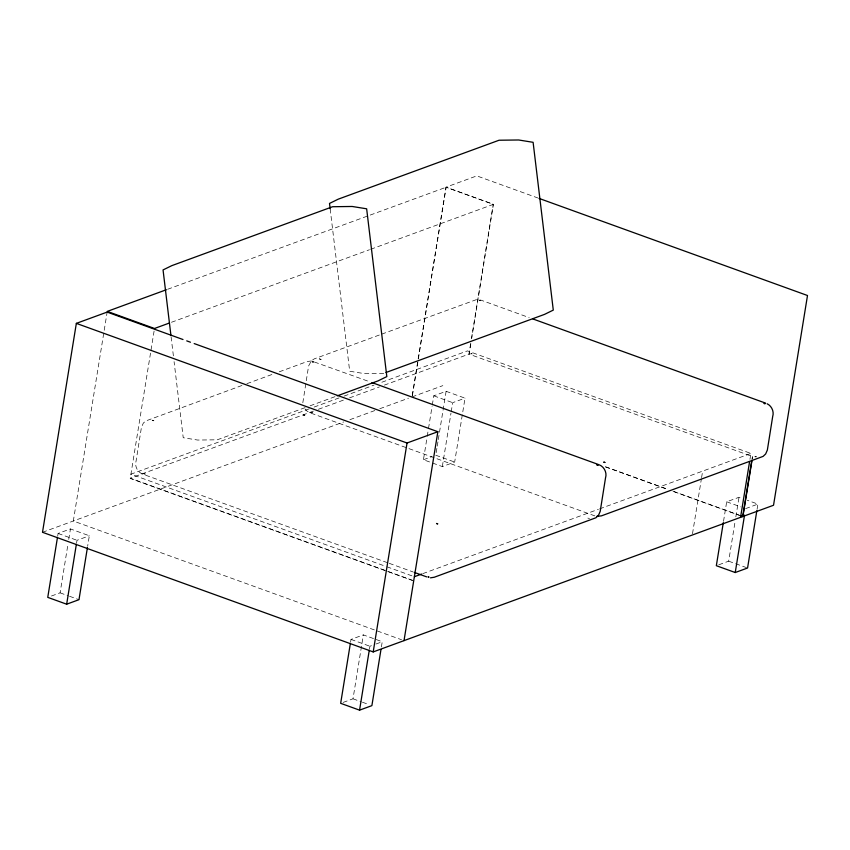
<?xml version="1.0" encoding="UTF-8"?>
<svg xmlns="http://www.w3.org/2000/svg" width="850" height="850" viewBox="0 0 850 850"><rect width="100%" height="100%" fill="white"/><g stroke="black" fill="none" stroke-linecap="round" stroke-linejoin="round"><path stroke-width="0.64" stroke-dasharray="4.25 3.19" d="M302.823 402.751L308.592 366.021L311.44 360.697L314.415 358.806L380.439 334.613M589.475 518.479L587.839 518.107M57.694 536.063L58.108 533.449L70.444 528.934L89.335 535.776L87.646 546.21M51.457 596.009L60.084 592.843L67.904 544.584M68.754 539.367L70.444 528.934M107.27 311.397L73.323 521.008L401.519 639.731M76.585 542.895L77.01 540.292L89.335 535.776M154.094 331.086L130.231 478.401L412.441 580.486M350.593 642.016L351.018 639.412L363.343 634.897L373.979 638.743M343.134 702.419L352.994 698.806L363.343 634.897M369.495 648.858L369.909 646.244L374.85 644.438M412.218 395.611L417.956 360.219M418.168 358.913L445.984 187.181L476.797 175.886L537.721 197.923M412.42 395.547L418.147 360.166M418.359 358.859L446.154 187.244L493.393 204.329L471.676 338.428M381.395 646.946L382.245 641.729L375.158 639.168M432.31 404.961L433.787 395.824L446.112 391.308L465.014 398.151L454.665 462.06L442.329 466.576L423.438 459.733L427.029 437.569M427.242 436.263L428.294 429.739M428.506 428.432L432.098 406.257M436.188 452.614L437.027 447.397M437.24 446.091L438.09 440.874M438.303 439.567L446.112 391.308M442.329 466.576L450.989 413.1M451.201 411.793L452.689 402.666L465.014 398.151M470.645 343.666L468.956 354.089L752.601 456.599L752.197 459.085M471.495 338.449L493.223 204.266M470.836 343.644L469.147 354.057L384.423 385.092M692.506 533.715L701.378 478.943M701.59 477.636L702.642 471.112M723.52 521.347L726.686 501.787L739.022 497.271L741.381 498.121M718.803 564.793L728.662 561.181L735.006 522.049M735.845 516.832L739.022 497.271M749.955 459.351L750.911 453.433L467.457 350.891L378.951 383.308M752.016 459.127L752.42 456.631M757.074 509.32L757.913 504.103L747.288 500.257M312.747 362.164L313.459 361.845L311.918 361.845L313.565 362.036L311.886 361.664L313.172 362.217M479.921 300.783L480.632 300.464L479.081 300.464L480.728 300.656L479.049 300.284L480.346 300.836M303.641 414.917L304.938 415.289L303.291 415.108L303.918 414.949M470.804 353.536L472.101 353.919L471.027 353.547M755.013 456.726L755.671 456.801M167.631 289.276L446.154 187.244M171.456 322.277L369.453 249.741M370.706 249.284L493.393 204.329L445.984 187.181M381.682 334.156L476.393 299.636L480.93 300.124L529.189 317.603M241.921 385.496L145.658 420.994L143.331 423.109L141.429 427.391L136.117 460.817C134.332 466.331 137.796 472.621 143.246 474.342L387.993 562.881M246.904 383.679L273.062 374.096M279.289 371.811L307.201 361.526L311.461 360.963L369.484 381.682M305.076 407.639L217.271 439.801L197.667 440.056L183.228 437.718L174.08 361.654M310.038 405.822L336.079 396.281M309.156 408.882L130.911 474.183L385.645 566.334M314.139 407.054L339.065 397.928M344.059 396.1L373.968 385.135M313.406 411.113L130.262 478.199L413.716 580.741M318.389 409.286L344.558 399.702M349.541 397.874L379.44 386.92M42.5 532.291L343.676 421.961M349.913 419.677L374.829 410.55M379.812 408.723L408.467 398.225M412.006 396.929L442.829 385.634M423.438 459.733L432.066 456.578M422.779 573.644L598.379 509.309M599.622 508.853L750.911 453.433M376.082 643.992L382.245 641.729M745.588 508.619L757.913 504.103M383.733 373.32L364.129 373.564L349.69 371.237L330.14 208.707M756.192 456.737L754.949 456.663L756.479 456.875M433.787 395.824L452.689 402.666M726.686 501.787L740.86 506.908M605.636 466.82L668.026 489.398M673.019 491.204L739.16 515.132M605.434 466.894L667.834 489.473M674.071 491.725L740.212 515.653M435.763 455.217L454.665 462.06M728.662 561.181L746.385 567.588M389.247 563.338L412.973 571.912M386.899 566.78L411.868 575.822M58.108 533.449L77.01 540.292M351.018 639.412L369.909 646.244M60.084 592.843L68.361 595.839M69.541 596.264L78.986 599.686M352.994 698.806L361.261 701.792M362.44 702.227L368.348 704.363M594.872 515.897L310.42 412.962L307.201 411.262L304.736 408.68M171.094 336.855L173.453 356.437M143.512 473.705L145.265 474.066L143.512 473.705M152.161 420.261L153.893 420.814L152.246 420.176M310.675 412.324L312.428 412.686L310.675 412.324M319.334 358.881L321.056 359.433L319.334 358.881"/><path stroke-width="1.27" d="M182.994 339.522L107.153 312.088L76.341 323.372L42.5 532.291L373.203 651.918L773.532 505.261L807.5 295.513L538.964 198.369M57.481 537.37L47.759 597.359L66.661 604.201L78.986 599.686L87.433 547.506M66.661 604.201L76.373 544.202M350.381 643.322L340.669 703.322L359.561 710.154L371.886 705.638L380.97 649.559M359.561 710.154L369.283 650.154M373.203 651.918L407.033 443.009L437.856 431.715L404.016 640.634M723.308 522.654L716.338 565.696L735.239 572.528L747.564 568.013L756.861 510.627M740.562 517.342L749.572 461.72M751.814 460.371L742.709 516.556L740.212 515.653M751.995 460.339L742.9 516.481L740.403 515.578M735.239 572.528L744.536 515.142M598.102 465.078L597.146 464.865M428.719 576.608L428.007 576.927L428.889 577.267M166.377 289.733L107.27 311.397L154.509 328.483L169.033 323.159M385.964 372.502L544.51 314.394L553.286 310.101L533.109 142.311L518.67 139.984L499.067 140.229L338.289 199.144L329.513 203.437L330.14 208.707M337.312 395.834L378.048 380.885L386.824 376.592L366.647 208.803L352.208 206.476L332.605 206.72L171.827 265.636L163.051 269.928L170.946 335.559M596.891 464.961L598.124 464.982M764.054 403.58L765.287 403.601L764.309 403.484M414.364 576.725L421.579 574.079M604.956 462.485L603.702 462.103L604.743 462.453M437.739 523.866L436.528 523.483L437.548 523.823M430.44 577.841L434.254 577.246L595.903 517.778L598.474 515.355L600.196 511.413L605.508 477.987C607.219 472.77 604.233 466.692 599.122 464.759M596.711 516.364L601.428 515.865L763.077 456.397L765.648 453.974L767.359 450.033L772.671 416.606C774.265 411.697 771.758 405.949 767.104 403.761M532.918 318.952L765.499 403.091M371.971 382.585L598.336 464.472M186.724 340.871L190.453 342.221M194.183 343.57L437.856 431.715M76.341 323.372L407.033 443.009M414.216 572.369L426.7 576.884"/></g></svg>
